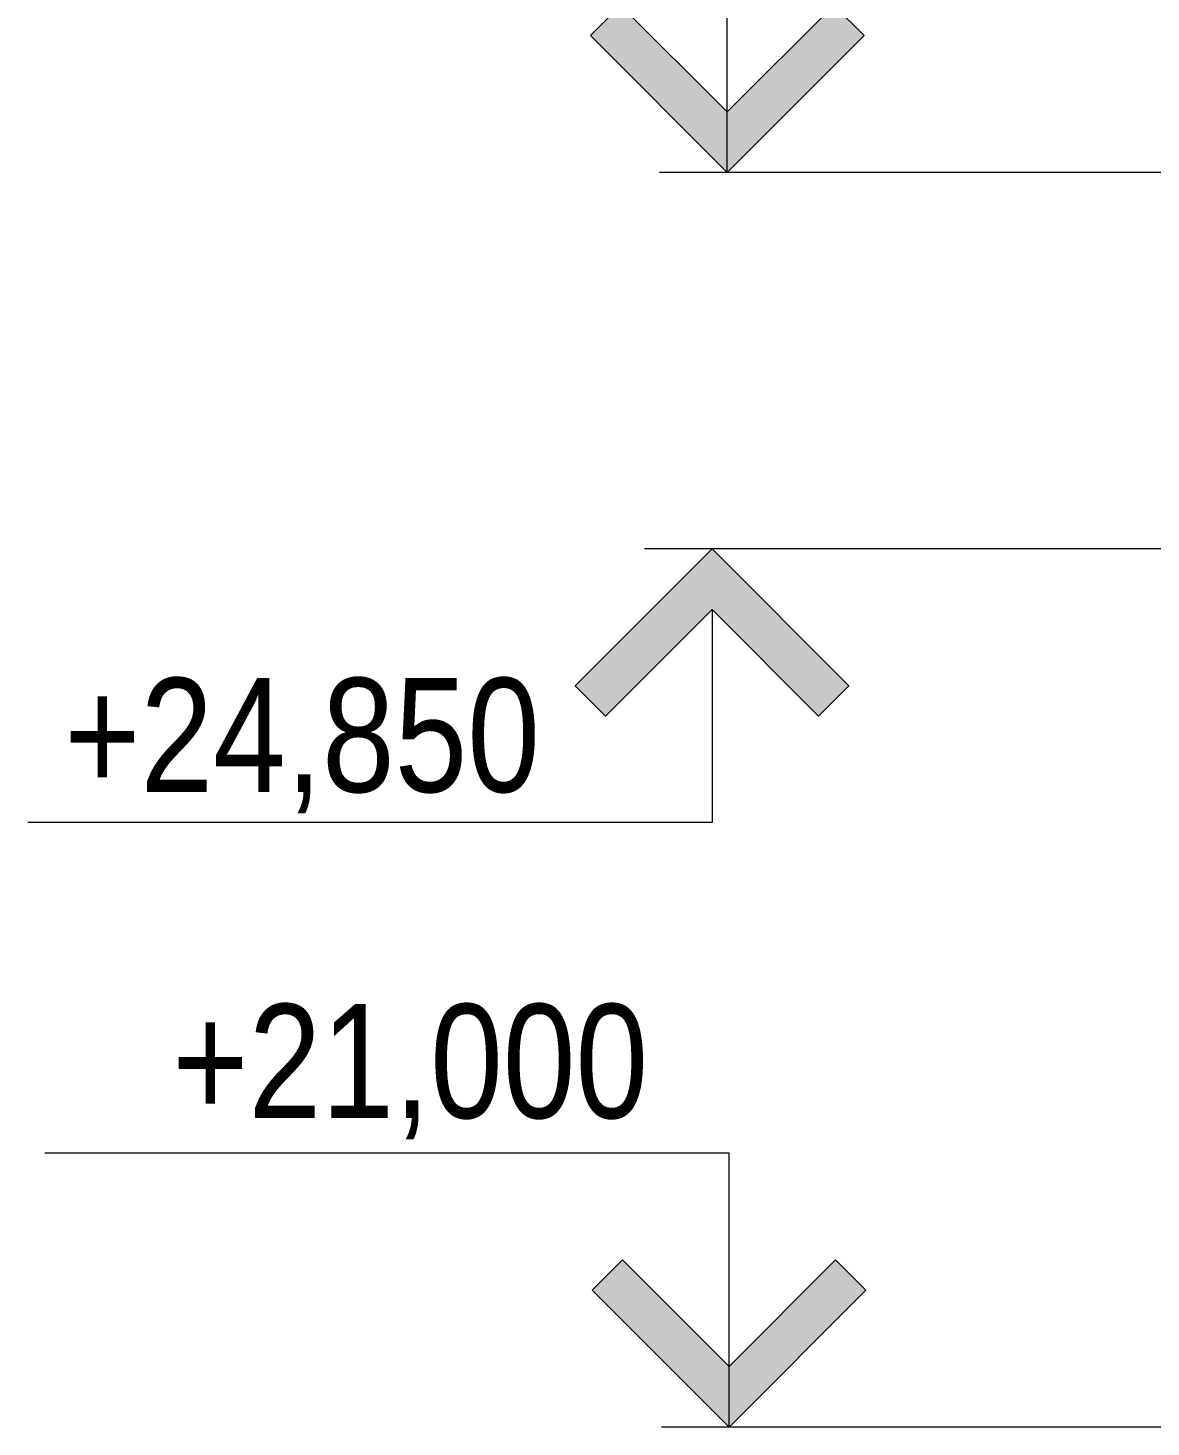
# Model space of a CAD drawing. Header units: millimetres. Extents: x -39507 to 33074, y -24219 to 30962.
# Drawn here: x -39182 to -34258, y 21000 to 27134 of the extents above; entities that cross this region are included whole.
import ezdxf

# ---------------------------------------------------------------- set-up
doc = ezdxf.new("R2010")
doc.units = ezdxf.units.MM
doc.layers.add('Высотные отметки', color=7, linetype='Continuous', lineweight=9)
doc.styles.add('Arial Narrow', font='ARIALN.TTF', dxfattribs={"height": 500})

# ---------------------------------------------------------------- blocks, each defined once
blk = doc.blocks.new('Высотные отметки - Высотная отметка - Стрелка-4455449-Разрез 2-2')
at = {"layer": 'Высотные отметки'}
blk.add_hatch(color=256, dxfattribs=at).paths.add_polyline_path([(-36565.6, -5267.2), (-36098.4, -5734.3), (-35631.2, -5267.2), (-35498.4, -5400), (-36098.4, -6000), (-36698.4, -5400)], flags=0)
for p, q in [((-36098.4, -4800), (-39098.4, -4800)), ((-36098.4, -6000), (-36098.4, -4800)), ((-36565.6, -5267.2), (-36698.4, -5400)), ((-36098.4, -5734.3), (-36565.6, -5267.2)), ((-35631.2, -5267.2), (-36098.4, -5734.3)), ((-35498.4, -5400), (-35631.2, -5267.2)), ((-36698.4, -5400), (-36098.4, -6000)), ((-36098.4, -6000), (-35498.4, -5400)), ((-35002.8, -6000), (-36395.1, -6000))]:
    blk.add_line(p, q, dxfattribs=at)
blk = doc.blocks.new('Высотные отметки - Высотная отметка - Стрелка_низ-4459155-Разрез 2-2')
at = {"layer": 'Высотные отметки'}
blk.add_hatch(color=256, dxfattribs=at).paths.add_polyline_path([(-36649.4, 24117.2), (-36782.2, 24250), (-36182.2, 24850), (-35582.2, 24250), (-35715, 24117.2), (-36182.2, 24584.3)], flags=0)
for p, q in [((-36182.2, 24850), (-36782.2, 24250)), ((-35086.7, 24850), (-36478.9, 24850)), ((-35582.2, 24250), (-36182.2, 24850)), ((-36649.4, 24117.2), (-36182.2, 24584.3)), ((-36182.2, 24584.3), (-36182.2, 23650)), ((-36182.2, 24584.3), (-35715, 24117.2)), ((-36782.2, 24250), (-36649.4, 24117.2)), ((-35715, 24117.2), (-35582.2, 24250)), ((-36182.2, 23650), (-39182.2, 23650))]:
    blk.add_line(p, q, dxfattribs=at)

msp = doc.modelspace()

# ---------------------------------------------------------------- linework, layer by layer
at = {"layer": 'Высотные отметки'}
for p, q in [((-33505.7, 26500), (-36116.1, 26500)), ((-30580.4, 24850), (-36182.2, 24850)), ((-30935, 21000), (-36107.9, 21000))]:
    msp.add_line(p, q, dxfattribs=at)

# ---------------------------------------------------------------- block references
for name, p in [('Высотные отметки - Высотная отметка - Стрелка-4455449-Разрез 2-2', (-17.7, 32500)), ('Высотные отметки - Высотная отметка - Стрелка_низ-4459155-Разрез 2-2', (0, 0)), ('Высотные отметки - Высотная отметка - Стрелка-4455449-Разрез 2-2', (-9.5, 27000))]:
    msp.add_blockref(name, p, dxfattribs=at)

# ---------------------------------------------------------------- texts
at = {"layer": 'Высотные отметки', "char_height": 500, "width": 2499.191, "attachment_point": 1, "line_spacing_factor": 0.974696, "style": 'Arial Narrow'}
for s, insert in [('+24,850', (-39023.5, 24284)), ('+21,000', (-38549.2, 22854.3))]:
    msp.add_mtext(s, dxfattribs=dict(at, insert=insert))

doc.saveas('drawing.dxf')
